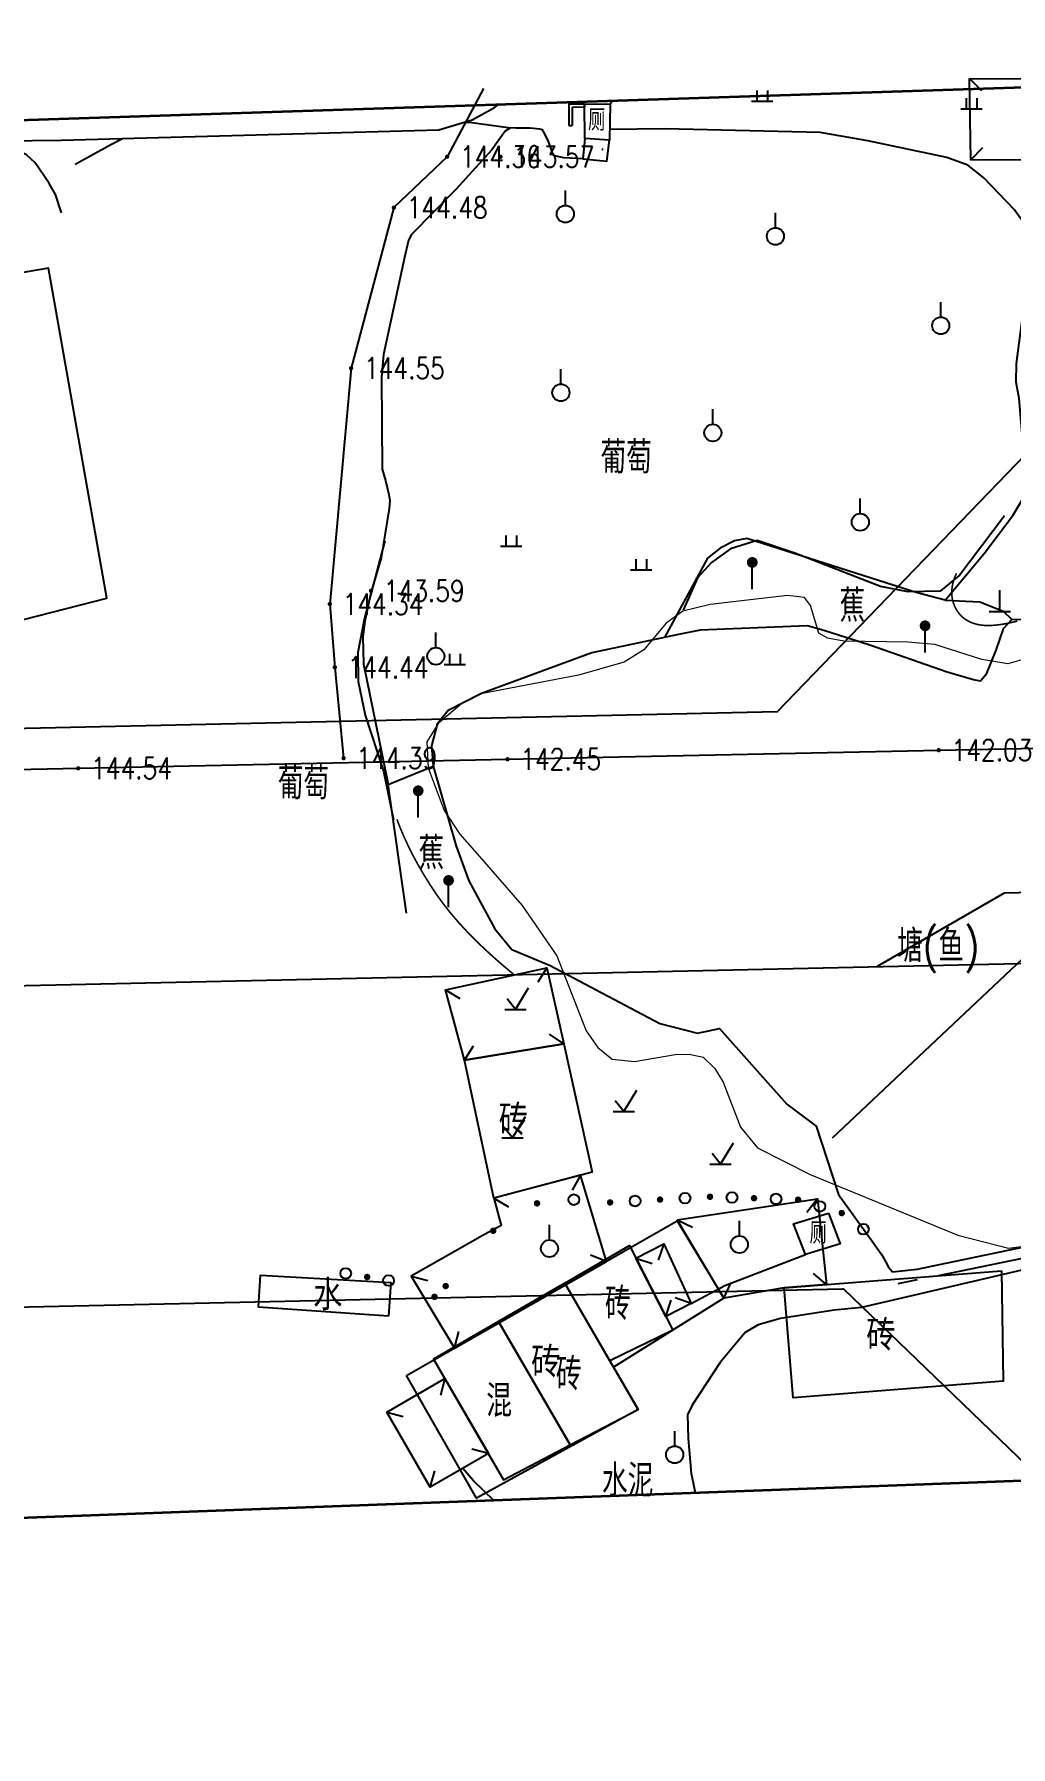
# Model space of a CAD drawing. Extents: x 529262 to 576451, y 2694391 to 2717535.
# Drawn here: x 564681 to 564726.5, y 2709312.5 to 2709392.4 of the extents above; entities that cross this region are included whole.
import ezdxf
from ezdxf.enums import TextEntityAlignment as Align
from ezdxf.xclip import XClip

# ---------------------------------------------------------------- set-up
doc = ezdxf.new("R2010")
doc.units = 0
doc.header["$XCLIPFRAME"] = 0
doc.linetypes.add('ACAD_ISO12W100', pattern=[22, 12, -3, 0.5, -3, 0.5, -3])
doc.linetypes.add('X3', pattern=[5, 4, -1])
doc.layers.add('ASSIST', color=7, linetype='Continuous', plot=False)
for name, color, linetype in [('DGX', 8, 'Continuous'), ('DLDW', 8, 'Continuous'), ('DLSS', 4, 'Continuous'), ('DMTZ', 8, 'Continuous'), ('GCD', 8, 'Continuous'), ('JMD', 8, 'Continuous'), ('pp-bz-zb', 7, 'Continuous'), ('PP-COM', 7, 'Continuous'), ('RD-中线', 40, 'Continuous'), ('RD-红线', 7, 'Continuous'), ('ZBTZ', 8, 'Continuous'), ('ZJ', 7, 'Continuous'), ('污水管径标注_W10-', 202, 'Continuous')]:
    doc.layers.add(name, color=color, linetype=linetype)
doc.layers.add('SXSS', color=5, linetype='Continuous', lineweight=0)
doc.layers.add('控制界线1', color=30, linetype='ACAD_ISO12W100', lineweight=35)
doc.styles.add('HZ', font='rs.shx', dxfattribs={"width": 0.8, "bigfont": 'hztxt.shx'})
doc.styles.add('宋体', font='', dxfattribs={"width": 0.75})
doc.styles.get('宋体').set_extended_font_data('SimSun')
doc.linetypes.add('10421', pattern='A,2,[150,AAA.SHX,S=0.5,R=0,X=0,Y=0.5],1e-11', length=2)
doc.linetypes.add('10422', pattern='A,0.75,[150,AAA.SHX,S=0.5,R=0,X=0,Y=0.5],1.5,[177,AAA.SHX,S=1,R=0,X=0,Y=0.4],0.75', length=3)
doc.linetypes.add('1161', pattern='A,0,[149,AAA.SHX,S=0.15,R=0,X=0,Y=0],-1.6', length=1.6)

# ---------------------------------------------------------------- blocks, each defined once
blk = doc.blocks.new('A$C19FD0107')
at = {"layer": 'RD-中线', "color": 8, "linetype": 'Continuous', "flags": 128}
blk.add_lwpolyline([(-5924.006, 14966.572), (-6250.714, 14958.895), (-6608.765, 14950.957)], dxfattribs=at)
at = {"layer": 'RD-红线', "color": 8}
for points in [[(-6282.344, 14970.197), (-6264.745, 14988.451, 0.411931)], [(-6260.841, 14925.522), (-6279.238, 14943.259, 0.4165)]]:
    blk.add_lwpolyline(points, format="xyb", dxfattribs=at)
at = {"layer": 'RD-红线', "color": 8, "linetype": 'Continuous', "flags": 128}
blk.add_lwpolyline([(-6282.344, 14970.197), (-6564.33, 14963.945)], dxfattribs=at)
at = {"layer": 'RD-红线', "color": 8}
blk.add_lwpolyline([(-6279.238, 14943.259), (-6279.29, 14943.258), (-6329.226, 14942.151)], dxfattribs=at)
blk = doc.blocks.new('gc125')
at = {"color": 8}
blk.add_line((0, 0.8), (0, 2.2), dxfattribs=at)
blk.add_circle((0, 0), 0.8, dxfattribs=at)
blk = doc.blocks.new('gc123')
at = {"color": 8}
for p, q in [((0, 0), (1.2, 2)), ((-1, 0), (1, 0)), ((0, 0), (-0.8, 1))]:
    blk.add_line(p, q, dxfattribs=at)
blk = doc.blocks.new('gc119')
at = {"color": 8}
for p, q in [((-1, 0), (1, 0)), ((-0.5, 1), (-0.5, 0)), ((0.5, 1), (0.5, 0))]:
    blk.add_line(p, q, dxfattribs=at)
blk = doc.blocks.new('gc165')
at = {"color": 8}
blk.add_line((0, 0), (0, 2), dxfattribs=at)
at = {"color": 8, "const_width": 0.5}
blk.add_lwpolyline([(-0.25, 2.5, 1), (0.25, 2.5, 1)], format="xyb", close=True, dxfattribs=at)
blk = doc.blocks.new('gc170')
at = {"color": 8, "linetype": 'Continuous'}
blk.add_circle((0, 0), 0.5, dxfattribs=at)
blk = doc.blocks.new('GC200')
at = {"linetype": 'Continuous', "const_width": 0.2, "flags": 128}
blk.add_lwpolyline([(-0.1, 0, 1), (0.1, 0, 1)], format="xyb", close=True, dxfattribs=at)
blk = doc.blocks.new('gc111')
for p, q in [((0, 0), (0, 2)), ((-1, 0), (1, 0))]:
    blk.add_line(p, q)

msp = doc.modelspace()

# ---------------------------------------------------------------- hatches: boundary and pattern name
at = {"layer": 'DLDW', "linetype": 'Continuous'}
h = msp.add_hatch(dxfattribs=at)
h.set_pattern_fill('1061', color=252, scale=0.5, style=0)
h.set_pattern_definition([(0, (114.99765, 2.56804), (0.5, 0.5), [0, -1]), (0, (115.49765, 3.06804), (0.5, 0.5), [0, -1])])
h.paths.add_polyline_path([(564706.673, 2709387.567), (564706.584, 2709386.613), (564707.7, 2709386.51), (564707.833, 2709387.48)])

# ---------------------------------------------------------------- linework, layer by layer
at = {"layer": 'ASSIST', "color": 252, "linetype": 'Continuous', "flags": 128}
msp.add_lwpolyline([(564718.232, 2709340.933), (564754.497, 2709375.095)], dxfattribs=at)
msp.add_lwpolyline([(564718.232, 2709340.933), (564754.497, 2709375.095)], dxfattribs=at)
at = {"layer": 'DGX', "color": 252, "linetype": 'Continuous', "const_width": 0.075, "flags": 128}
for points in [[(564724.012, 2709367.274), (564723.922, 2709367.057), (564723.856, 2709366.845), (564723.812, 2709366.64), (564723.792, 2709366.439), (564723.796, 2709366.244), (564723.823, 2709366.055), (564723.873, 2709365.871), (564723.947, 2709365.693), (564724.039, 2709365.526), (564724.148, 2709365.378), (564724.272, 2709365.246), (564724.412, 2709365.133), (564724.567, 2709365.038), (564724.737, 2709364.96), (564724.923, 2709364.9), (564725.125, 2709364.858), (564725.347, 2709364.835), (564725.595, 2709364.834), (564725.87, 2709364.854), (564726.17, 2709364.894), (564726.497, 2709364.956), (564726.849, 2709365.04)], [(564703.345, 2709348.562), (564702.773, 2709349.043), (564702.236, 2709349.519), (564701.735, 2709349.99), (564701.269, 2709350.456), (564700.84, 2709350.917), (564700.446, 2709351.374), (564700.088, 2709351.826), (564699.765, 2709352.272), (564699.469, 2709352.716), (564699.192, 2709353.159), (564698.933, 2709353.6), (564698.692, 2709354.041), (564698.469, 2709354.48), (564698.264, 2709354.918), (564698.077, 2709355.354), (564697.909, 2709355.79)]]:
    msp.add_lwpolyline(points, dxfattribs=at)
at = {"layer": 'DLDW', "color": 252, "linetype": 'Continuous', "flags": 128}
for points, elevation in [([(564706.662, 2709389.168), (564707.863, 2709389.176), (564707.833, 2709387.48), (564706.673, 2709387.567)], 144.279), ([(564706.673, 2709387.567), (564706.584, 2709386.613), (564707.7, 2709386.51), (564707.833, 2709387.48)], 144.413), ([(564718.035, 2709337.412), (564718.592, 2709335.984), (564716.971, 2709335.485), (564716.414, 2709336.913)], 144.348)]:
    msp.add_lwpolyline(points, close=True, dxfattribs=dict(at, elevation=elevation))
at = {"layer": 'DLDW', "color": 252, "linetype": '1161', "elevation": 144.023, "flags": 128}
msp.add_lwpolyline([(564723.483, 2709366.013), (564725.104, 2709365.937), (564726.198, 2709365.509), (564726.592, 2709365.108)], dxfattribs=at)
at = {"layer": 'DLDW', "color": 252, "linetype": '10421', "flags": 128}
msp.add_lwpolyline([(564697.515, 2709332.608), (564691.446, 2709333.031), (564691.55, 2709334.522), (564697.624, 2709334.167)], close=True, dxfattribs=at)
at = {"layer": 'DLSS', "linetype": 'Continuous'}
msp.add_lwpolyline([(564672.944, 2709386.082), (564677.805, 2709387.222), (564679.551, 2709387.446), (564682.238, 2709387.489), (564699.868, 2709387.962), (564701.413, 2709388.437), (564702.46, 2709389.003), (564702.685, 2709389.158)], dxfattribs=at)
at = {"layer": 'DLSS', "linetype": 'X3'}
msp.add_lwpolyline([(564755.6, 2709346.009), (564754.958, 2709344.676), (564754.167, 2709343.434), (564753.123, 2709342.265), (564752.217, 2709341.428), (564739.065, 2709336.603), (564737.518, 2709336.366), (564731.982, 2709336.285), (564721.282, 2709334.109)], dxfattribs=at)
at = {"layer": 'DMTZ', "linetype": '10421', "flags": 128}
for points, elevation in [([(564701.954, 2709389.896), (564700.251, 2709386.712), (564697.766, 2709384.336), (564695.771, 2709376.841), (564694.777, 2709365.834), (564695.01, 2709362.881), (564695.423, 2709358.646)], 24.551), ([(564723.483, 2709366.013), (564725.311, 2709368.196), (564726.639, 2709369.966), (564727.157, 2709370.824), (564727.222, 2709372.12), (564726.934, 2709375.431), (564726.794, 2709376.192), (564726.817, 2709377.066), (564727.1, 2709379.192), (564727.195, 2709380.539), (564727.258, 2709380.999), (564727.388, 2709381.945), (564727.388, 2709382.926), (564727.288, 2709383.431), (564726.711, 2709384.244), (564725.291, 2709385.732), (564724.542, 2709386.311), (564723.567, 2709386.679), (564719.881, 2709387.456), (564717.653, 2709387.843), (564710.425, 2709388.01), (564707.842, 2709387.982)], 144.023), ([(564740.343, 2709361.57), (564739.022, 2709361.933), (564736.24, 2709363.098), (564733.457, 2709363.972), (564732.933, 2709364.124), (564729.703, 2709364.91), (564727.891, 2709365.072), (564726.592, 2709365.108), (564726.187, 2709364.681), (564725.842, 2709363.689), (564725.385, 2709362.527), (564725.137, 2709362.232), (564724.805, 2709362.304), (564723.579, 2709362.66), (564719.924, 2709363.931), (564717.824, 2709364.605), (564717.07, 2709364.817), (564712.058, 2709364.619), (564711.042, 2709364.415), (564706.996, 2709363.564), (564701.857, 2709361.664), (564700.3, 2709360.875), (564699.79, 2709360.226), (564699.515, 2709359.222), (564699.6, 2709358.264), (564700.67, 2709354.535), (564701.26, 2709352.927), (564702.472, 2709350.679), (564703.265, 2709349.717), (564705.056, 2709348.97), (564710.172, 2709346.262), (564711.929, 2709345.805), (564712.961, 2709346.024), (564716.096, 2709342.494), (564717.471, 2709341.476), (564718.502, 2709338.284), (564719.669, 2709336.661), (564720.163, 2709335.988), (564720.53, 2709335.465), (564720.712, 2709335.129), (564720.838, 2709334.89), (564721.03, 2709334.674)], 144.166)]:
    msp.add_lwpolyline(points, dxfattribs=dict(at, elevation=elevation))
for points in [[(564706.584, 2709386.613), (564705.696, 2709386.667), (564705.262, 2709386.756), (564705.181, 2709386.853), (564705.117, 2709387.03), (564704.961, 2709387.462), (564704.763, 2709387.851), (564704.697, 2709387.965), (564704.572, 2709388), (564704.126, 2709388.05), (564703.453, 2709388.05), (564703.206, 2709388.054), (564702.957, 2709387.898), (564702.341, 2709387.036), (564700.651, 2709385.176), (564698.595, 2709383.08), (564698.444, 2709382.815), (564698.261, 2709382.007), (564697.28, 2709377.488), (564697.19, 2709376.421), (564697.214, 2709372.134), (564697.37, 2709371.594), (564697.537, 2709370.945), (564697.575, 2709370.66), (564697.554, 2709370.295), (564697.169, 2709367.999), (564696.687, 2709366.367), (564696.417, 2709365.032), (564696.315, 2709364.302), (564696.355, 2709363.041), (564697.499, 2709357.411)], [(564724.131, 2709367.163), (564726.255, 2709369.961)], [(564697.347, 2709368.781), (564696.39, 2709365.184), (564696.083, 2709363.578), (564696.107, 2709362.216), (564696.426, 2709360.652), (564697.282, 2709358.031), (564697.756, 2709355.768)], [(564719.577, 2709333.011), (564718.303, 2709332.881), (564715.802, 2709332.501), (564714.763, 2709332.192), (564714.156, 2709331.837), (564712.984, 2709330.444), (564711.678, 2709328.451), (564711.466, 2709328.005), (564711.501, 2709326.894), (564711.639, 2709325.266), (564711.724, 2709324.826), (564711.828, 2709324.355)]]:
    msp.add_lwpolyline(points, dxfattribs=at)
at = {"layer": 'DMTZ', "linetype": '10422', "flags": 128}
msp.add_lwpolyline([(564721.03, 2709334.674), (564722.178, 2709334.801), (564731.791, 2709336.803), (564732.689, 2709336.981), (564738.206, 2709337.151), (564738.977, 2709337.282), (564744.303, 2709338.761), (564745.414, 2709339.461), (564747.075, 2709340.781), (564747.638, 2709341.051), (564748.946, 2709341.69), (564752.082, 2709342.763), (564752.397, 2709342.994), (564754.802, 2709346.547)], dxfattribs=at)
at = {"layer": 'DMTZ', "linetype": '10422', "elevation": 143.645, "flags": 128}
msp.add_lwpolyline([(564737.08, 2709325.295), (564738.143, 2709326.72), (564737.831, 2709335.879), (564735.99, 2709335.916), (564732.766, 2709335.882), (564732.102, 2709335.898), (564731.699, 2709335.805), (564727.584, 2709334.876), (564721.531, 2709333.452), (564719.577, 2709333.011)], dxfattribs=at)
at = {"layer": 'JMD', "linetype": 'Continuous'}
for p, q in [((564724.613, 2709390.367), (564725.181, 2709389.804)), ((564706.662, 2709389.168), (564706.663, 2709389.018)), ((564705.933, 2709388.168), (564706.083, 2709388.168)), ((564724.676, 2709386.569), (564725.239, 2709387.137)), ((564710.361, 2709335.977), (564710.099, 2709335.221)), ((564709.059, 2709335.31), (564709.82, 2709335.065)), ((564711.641, 2709333.199), (564710.885, 2709333.46)), ((564710.452, 2709332.59), (564710.698, 2709333.352)), ((564700.145, 2709329.694), (564699.939, 2709328.921)), ((564697.432, 2709328.12), (564698.205, 2709327.915)), ((564702.178, 2709326.19), (564701.405, 2709326.395)), ((564699.465, 2709324.616), (564699.67, 2709325.389))]:
    msp.add_line(p, q, dxfattribs=at)
at = {"layer": 'JMD', "linetype": 'Continuous', "flags": 128}
for points in [[(564724.613, 2709390.367), (564727.196, 2709390.348), (564727.259, 2709386.55), (564724.676, 2709386.569)], [(564671.116, 2709380.003), (564672.221, 2709363.555), (564675.303, 2709363.788), (564684.376, 2709366.113), (564681.655, 2709381.516), (564676.192, 2709380.573)], [(564701.054, 2709344.55), (564700.168, 2709347.838), (564704.91, 2709348.863), (564705.694, 2709345.311)], [(564702.428, 2709338.112), (564701.054, 2709344.55), (564705.694, 2709345.311), (564707.015, 2709339.323)], [(564707.679, 2709335.16), (564706.471, 2709339.18), (564702.428, 2709338.112), (564702.773, 2709336.829), (564701.989, 2709336.422), (564698.572, 2709334.477), (564700.592, 2709331.115)], [(564710.978, 2709337.097), (564717.528, 2709338.075), (564717.955, 2709334.078), (564715.979, 2709333.921), (564713.159, 2709333.446)], [(564698.349, 2709329.834), (564710.988, 2709337.048), (564713.159, 2709333.446), (564708.018, 2709330.222), (564709.167, 2709328.243), (564701.618, 2709324.106)], [(564705.739, 2709334.151), (564708.756, 2709335.902), (564710.779, 2709331.953), (564707.845, 2709330.521)], [(564726.12, 2709334.726), (564726.192, 2709329.563), (564716.387, 2709328.785), (564715.979, 2709333.921)], [(564705.988, 2709326.6), (564709.167, 2709328.243), (564705.739, 2709334.151), (564702.647, 2709332.358)], [(564705.988, 2709326.6), (564702.647, 2709332.358), (564699.619, 2709330.601), (564702.885, 2709324.972)]]:
    msp.add_lwpolyline(points, close=True, dxfattribs=at)
for points in [[(564706.662, 2709389.168), (564705.934, 2709389.163), (564705.933, 2709388.168)], [(564706.663, 2709389.018), (564706.083, 2709389.014), (564706.083, 2709388.168)]]:
    msp.add_lwpolyline(points, dxfattribs=at)
at = {"layer": 'JMD', "linetype": 'Continuous'}
for points in [[(564704.91, 2709348.863), (564704.478, 2709348.19)], [(564700.168, 2709347.838), (564700.851, 2709347.422)], [(564705.694, 2709345.311), (564705.031, 2709345.76)], [(564701.054, 2709344.55), (564701.487, 2709345.222)], [(564706.471, 2709339.18), (564706.08, 2709338.481)], [(564702.428, 2709338.112), (564703.12, 2709337.711)], [(564717.528, 2709338.075), (564717.038, 2709337.442)], [(564710.978, 2709337.097), (564711.701, 2709336.755)], [(564707.679, 2709335.16), (564706.936, 2709335.456)], [(564698.572, 2709334.477), (564699.346, 2709334.274)], [(564717.955, 2709334.078), (564717.339, 2709334.589)], [(564713.159, 2709333.446), (564713.495, 2709334.172)], [(564700.592, 2709331.115), (564700.794, 2709331.889)]]:
    msp.add_lwpolyline(points, dxfattribs=at)
at = {"layer": 'JMD', "linetype": 'Continuous', "elevation": 143.739}
msp.add_lwpolyline([(564709.059, 2709335.31), (564710.361, 2709335.977), (564711.641, 2709333.199), (564710.452, 2709332.59)], close=True, dxfattribs=at)
at = {"layer": 'JMD', "linetype": 'Continuous'}
msp.add_lwpolyline([(564702.178, 2709326.19), (564699.465, 2709324.616), (564697.432, 2709328.12), (564700.145, 2709329.694)], close=True, dxfattribs=at)
at = {"layer": 'pp-bz-zb', "color": 252, "linetype": 'Continuous'}
msp.add_lwpolyline([(564720.325, 2709348.935), (564726.261, 2709352.357), (564740.99, 2709352.699)], dxfattribs=at)
at = {"layer": 'SXSS', "color": 8, "linetype": '10421', "flags": 128}
msp.add_lwpolyline([(564726.447, 2709335.783), (564726.447, 2709335.783), (564729.555, 2709336.174), (564735.936, 2709337.248), (564738.632, 2709337.886), (564738.632, 2709337.886), (564745.025, 2709340.653), (564750.643, 2709342.837), (564751.84, 2709343.505), (564754.736, 2709348.439), (564754.687, 2709348.433), (564757.657, 2709353.855), (564758.045, 2709354.913), (564758.045, 2709354.913), (564757.596, 2709355.368), (564756.927, 2709355.611), (564752.309, 2709356.292), (564749.842, 2709357.01), (564748.201, 2709358.023), (564745.357, 2709361.193), (564743.915, 2709362.118), (564743.915, 2709362.118), (564741.99, 2709362.489), (564738.388, 2709362.772), (564735.994, 2709363.204), (564731.481, 2709364.414), (564730.644, 2709364.564), (564729.76, 2709364.552), (564728.785, 2709364.176), (564727.396, 2709363.323), (564726.407, 2709363.044), (564726.407, 2709363.044), (564725.189, 2709363.241), (564722.996, 2709363.947), (564721.741, 2709364.06), (564718.751, 2709364.105), (564717.991, 2709364.245), (564717.588, 2709364.473), (564717.588, 2709364.473), (564717.206, 2709365.775), (564716.929, 2709366.147), (564716.137, 2709366.238), (564712.525, 2709365.821), (564711.24, 2709365.509), (564710.47, 2709364.94), (564709.433, 2709363.707), (564708.512, 2709363.127), (564706.378, 2709362.511), (564701.747, 2709361.623), (564701.017, 2709361.254), (564699.849, 2709360.273), (564699.307, 2709359.402), (564699.364, 2709358.186), (564700.115, 2709356.206), (564700.849, 2709355.104), (564701.867, 2709353.925), (564703.759, 2709351.769), (564705.376, 2709349.416), (564706.745, 2709345.92), (564707.284, 2709345.14), (564707.946, 2709344.597), (564708.996, 2709344.486), (564710.886, 2709344.813), (564711.544, 2709344.837), (564712.19, 2709344.685), (564712.738, 2709344.169), (564713.13, 2709343.524), (564713.944, 2709341.419), (564714.73, 2709340.458), (564717.186, 2709339.214), (564724.076, 2709336.386)], close=True, dxfattribs=at)
at = {"layer": 'ZBTZ', "linetype": '1161', "flags": 128}
for points, elevation in [([(564707.863, 2709389.176), (564707.967, 2709389.331)], 144.021), ([(564711.641, 2709333.199), (564713.202, 2709334.037), (564716.971, 2709335.485)], 143.649)]:
    msp.add_lwpolyline(points, dxfattribs=dict(at, elevation=elevation))
at = {"layer": 'ZBTZ', "linetype": '1161'}
for points in [[(564700.985, 2709388.305), (564701.295, 2709388.322), (564703.206, 2709388.054)], [(564682.894, 2709386.37), (564684.591, 2709387.292), (564685.101, 2709387.566)]]:
    msp.add_lwpolyline(points, dxfattribs=at)
at = {"layer": 'ZBTZ', "linetype": 'Continuous', "elevation": 144.867, "flags": 128}
msp.add_lwpolyline([(564682.26, 2709384.09), (564681.986, 2709384.945), (564681.671, 2709385.5), (564681.025, 2709386.421), (564680.63, 2709386.8), (564680.22, 2709387.002), (564678.43, 2709387.046), (564676.428, 2709386.533), (564673.689, 2709385.909), (564667.626, 2709384.13), (564661.05, 2709382.824)], dxfattribs=at)
at = {"layer": 'ZBTZ', "linetype": 'Continuous'}
for points in [[(564723.483, 2709366.013), (564722.174, 2709366.356), (564714.232, 2709368.895), (564713.653, 2709368.791), (564712.995, 2709368.449), (564712.391, 2709367.973), (564710.391, 2709364.278)], [(564698.357, 2709351.416), (564697.499, 2709357.411)]]:
    msp.add_lwpolyline(points, dxfattribs=at)
at = {"layer": 'ZBTZ', "flags": 128}
msp.add_lwpolyline([(564724.131, 2709367.163), (564723.253, 2709366.439), (564721.76, 2709366.399), (564720.461, 2709366.653), (564716.474, 2709368.215), (564714.714, 2709368.794), (564713.478, 2709368.418), (564712.592, 2709367.779), (564711.937, 2709367.061), (564711.27, 2709365.549)], dxfattribs=at)
at = {"layer": 'ZBTZ', "linetype": 'Continuous', "flags": 128}
msp.add_lwpolyline([(564697.499, 2709357.411), (564699.6, 2709358.264)], dxfattribs=at)
at = {"layer": 'ZBTZ', "linetype": '1161', "flags": 128}
msp.add_lwpolyline([(564702.434, 2709324.006), (564701.478, 2709324.921), (564700.98, 2709325.495)], dxfattribs=at)
at = {"layer": '控制界线1', "color": 252, "linetype": 'Continuous', "flags": 128}
msp.add_lwpolyline([(564395.261, 2709379.068), (565147.729, 2709403.763), (565152.04, 2709340.742), (564393.606, 2709312.51)], close=True, dxfattribs=at)
at = {"layer": '污水管径标注_W10-'}
msp.add_lwpolyline([(564663.23, 2709357.761), (564683.054, 2709358.175), (564703.05, 2709358.592), (564723.217, 2709359.013), (564743.041, 2709359.427), (564763.037, 2709359.844), (564783.204, 2709360.265), (564803.028, 2709360.679), (564823.024, 2709361.096), (564843.191, 2709361.517), (564863.015, 2709361.931), (564883.011, 2709362.349), (564903.178, 2709362.769), (564923.002, 2709363.183), (564942.998, 2709363.601), (564963.165, 2709364.022), (564982.989, 2709364.435), (565002.985, 2709364.853), (565023.152, 2709365.274), (565042.976, 2709365.688), (565062.972, 2709366.105), (565083.138, 2709366.526)], dxfattribs=at)

# ---------------------------------------------------------------- block references
at = {"layer": 'DLDW', "color": 252, "linetype": 'Continuous', "xscale": 0.5, "yscale": 0.5}
msp.add_blockref('gc111', (564726.034, 2709365.485), dxfattribs=at)
at = {"layer": 'GCD', "linetype": 'Continuous'}
ref = msp.add_blockref('GC200', (564700.251, 2709386.712, 144.358), dxfattribs=dict(at, xscale=0.5, yscale=0.5, zscale=0.5))
ref.add_attrib('height', '144.36', dxfattribs={"linetype": 'Continuous', "height": 1, "style": 'HZ', "width": 0.8}).set_placement((564700.851, 2709386.712, 144.358), align=Align.MIDDLE_LEFT)
ref = msp.add_blockref('GC200', (564702.742, 2709386.709, 143.572), dxfattribs=dict(at, xscale=0.5, yscale=0.5, zscale=0.5))
ref.add_attrib('height', '143.57', dxfattribs={"linetype": 'Continuous', "height": 1, "style": 'HZ', "width": 0.8}).set_placement((564703.342, 2709386.709, 143.572), align=Align.MIDDLE_LEFT)
ref = msp.add_blockref('GC200', (564697.766, 2709384.336, 144.475), dxfattribs=dict(at, xscale=0.5, yscale=0.5, zscale=0.5))
ref.add_attrib('height', '144.48', dxfattribs={"linetype": 'Continuous', "height": 1, "style": 'HZ', "width": 0.8}).set_placement((564698.366, 2709384.336, 144.475), align=Align.MIDDLE_LEFT)
ref = msp.add_blockref('GC200', (564695.771, 2709376.841, 144.545), dxfattribs=dict(at, xscale=0.5, yscale=0.5, zscale=0.5))
ref.add_attrib('height', '144.55', dxfattribs={"linetype": 'Continuous', "height": 1, "style": 'HZ', "width": 0.8}).set_placement((564696.371, 2709376.841, 144.545), align=Align.MIDDLE_LEFT)
ref = msp.add_blockref('GC200', (564694.777, 2709365.834, 144.339), dxfattribs=dict(at, xscale=0.5, yscale=0.5, zscale=0.5))
ref.add_attrib('height', '144.34', dxfattribs={"linetype": 'Continuous', "height": 1, "style": 'HZ', "width": 0.8}).set_placement((564695.377, 2709365.834, 144.339), align=Align.MIDDLE_LEFT)
ref = msp.add_blockref('GC200', (564696.698, 2709366.453, 143.59), dxfattribs=dict(at, xscale=0.5, yscale=0.5, zscale=0.5))
ref.add_attrib('height', '143.59', dxfattribs={"linetype": 'Continuous', "height": 1, "style": 'HZ', "width": 0.8}).set_placement((564697.298, 2709366.453, 143.59), align=Align.MIDDLE_LEFT)
ref = msp.add_blockref('GC200', (564695.01, 2709362.881, 144.435), dxfattribs=dict(at, xscale=0.5, yscale=0.5, zscale=0.5))
ref.add_attrib('height', '144.44', dxfattribs={"linetype": 'Continuous', "height": 1, "style": 'HZ', "width": 0.8}).set_placement((564695.61, 2709362.881, 144.435), align=Align.MIDDLE_LEFT)
ref = msp.add_blockref('GC200', (564695.423, 2709358.646, 144.393), dxfattribs=dict(at, xscale=0.5, yscale=0.5, zscale=0.5))
ref.add_attrib('height', '144.39', dxfattribs={"linetype": 'Continuous', "height": 1, "style": 'HZ', "width": 0.8}).set_placement((564696.023, 2709358.646, 144.393), align=Align.MIDDLE_LEFT)
ref = msp.add_blockref('GC200', (564703.066, 2709358.593, 142.45), dxfattribs=dict(at, xscale=0.5, yscale=0.5, zscale=0.5))
ref.add_attrib('height', '142.45', dxfattribs={"linetype": 'Continuous', "height": 1, "style": 'HZ', "width": 0.8}).set_placement((564703.666, 2709358.593, 142.45), align=Align.MIDDLE_LEFT)
ref = msp.add_blockref('GC200', (564723.184, 2709359.015, 142.03), dxfattribs=dict(at, xscale=0.5, yscale=0.5, zscale=0.5))
ref.add_attrib('height', '142.03', dxfattribs={"linetype": 'Continuous', "height": 1, "style": 'HZ', "width": 0.8}).set_placement((564723.784, 2709359.015, 142.03), align=Align.MIDDLE_LEFT)
ref = msp.add_blockref('GC200', (564683.041, 2709358.171, 144.544), dxfattribs=dict(at, xscale=0.5, yscale=0.5, zscale=0.5))
ref.add_attrib('height', '144.54', dxfattribs={"linetype": 'Continuous', "height": 1, "style": 'HZ', "width": 0.8}).set_placement((564683.641, 2709358.171, 144.544), align=Align.MIDDLE_LEFT)
at = {"layer": 'JMD', "linetype": 'Continuous'}
for name, p, xscale, yscale, zscale, rotation in [('gc170', (564706.165, 2709338.041), 0.4999999999905054, 0.4999999999905054, 0.4999999999905054, 355.6377923806243), ('gc170', (564709.019, 2709337.978), 0.4999999999911672, 0.4999999999911672, 0.4999999999911672, 3.227236663937474), ('gc170', (564711.349, 2709338.109), 0.4999999999911672, 0.4999999999911672, 0.4999999999911672, 3.227236663937474), ('GC200', (564712.513, 2709338.175), 0.7500000000229337, 0.7500000000229337, 0.7500000000229337, 358.1036197303928), ('gc170', (564713.541, 2709338.141), 0.4999999999765052, 0.4999999999765052, 0.4999999999765052, 358.1036197302457), ('GC200', (564714.568, 2709338.107), 0.7500000000229337, 0.7500000000229337, 0.7500000000229337, 358.1036197303928), ('gc170', (564715.596, 2709338.073), 0.4999999999765052, 0.4999999999765052, 0.4999999999765052, 358.1036197302457), ('GC200', (564704.447, 2709337.868), 0.7500000000423509, 0.7500000000423509, 0.7500000000423509, 5.745479771408549), ('GC200', (564707.854, 2709337.912), 0.7499999999867509, 0.7499999999867509, 0.7499999999867509, 3.227236663937474), ('GC200', (564710.184, 2709338.043), 0.7499999999867509, 0.7499999999867509, 0.7499999999867509, 3.227236663937474), ('GC200', (564716.623, 2709338.039), 0.7499999999988697, 0.7499999999988697, 0.7499999999988697, 342.9655905136444), ('gc170', (564717.641, 2709337.727), 0.4999999999166725, 0.4999999999166725, 0.4999999999166725, 342.9655905293484), ('GC200', (564718.66, 2709337.415), 0.7500000000473558, 0.7500000000473558, 0.7500000000473558, 323.2669694914658), ('GC200', (564702.404, 2709336.59), 0.7500000000280567, 0.7500000000280567, 0.7500000000280567, 33.99445445484671), ('gc170', (564719.669, 2709336.661), 0.4999999999693713, 0.4999999999693713, 0.4999999999693713, 323.2669694861468), ('gc170', (564695.52, 2709334.6), 0.4999999999915394, 0.4999999999915394, 0.4999999999915394, 350.4781239726), ('GC200', (564696.521, 2709334.432), 0.7500000000643406, 0.7500000000643406, 0.7500000000643406, 350.4781239375162), ('gc170', (564697.521, 2709334.264), 0.4999999999915394, 0.4999999999915394, 0.4999999999915394, 350.4781239726), ('GC200', (564699.66, 2709333.505), 0.7499999999600585, 0.7499999999600585, 0.7499999999600585, 316.0332787672689), ('GC200', (564700.183, 2709334.006), 0.7500000001416492, 0.7500000001416492, 0.7500000001416492, 37.30181989591149)]:
    msp.add_blockref(name, p, dxfattribs=dict(at, xscale=xscale, yscale=yscale, zscale=zscale, rotation=rotation))
at = {"layer": 'PP-COM'}
ref = msp.add_blockref('A$C19FD0107', (570997.993, 2694390.603), dxfattribs=at)
XClip(ref).set_block_clipping_path([(-9366.4383134884, 14428.6043910822), (-3328.4480743363, 17452.7484863754)])
at = {"layer": 'ZBTZ', "linetype": 'Continuous', "xscale": 0.5, "yscale": 0.5}
for name, p in [('gc119', (564714.947, 2709389.307)), ('gc119', (564724.716, 2709388.947)), ('gc125', (564705.768, 2709384.04)), ('gc125', (564715.566, 2709382.998)), ('gc125', (564723.279, 2709378.828)), ('gc125', (564705.559, 2709375.702)), ('gc125', (564712.647, 2709373.826)), ('gc125', (564719.527, 2709369.656)), ('gc119', (564703.244, 2709368.533)), ('gc119', (564709.302, 2709367.435)), ('gc165', (564714.486, 2709366.529)), ('gc165', (564722.549, 2709363.572)), ('gc125', (564699.722, 2709363.403)), ('gc119', (564700.607, 2709363.011)), ('gc165', (564698.901, 2709355.871)), ('gc165', (564700.318, 2709351.688)), ('gc123', (564703.446, 2709346.919)), ('gc123', (564708.496, 2709342.153)), ('gc123', (564703.301, 2709340.922)), ('gc123', (564713.008, 2709339.692)), ('gc125', (564705.029, 2709335.763)), ('gc125', (564713.884, 2709335.949)), ('gc125', (564710.869, 2709326.143))]:
    msp.add_blockref(name, p, dxfattribs=at)

# ---------------------------------------------------------------- texts
at = {"layer": 'DLDW', "color": 252, "linetype": 'Continuous', "style": 'HZ', "width": 0.8}
for p in [(564707.223, 2709388.448), (564717.557, 2709336.507)]:
    msp.add_text('厕', height=1, dxfattribs=at).set_placement(p, align=Align.MIDDLE)
at = {"layer": 'DLDW', "color": 252, "linetype": '10421', "style": '宋体', "width": 0.8}
msp.add_text('水', height=1.25, dxfattribs=at).set_placement((564694.681, 2709333.661), align=Align.MIDDLE)
at = {"layer": 'JMD', "linetype": 'Continuous', "width": 0.8}
for s, height, style, p in [('砖', 1.25, '宋体', (564704.021, 2709341.813)), ('砖', 1.5, 'HZ', (564708.813, 2709333.177)), ('砖', 1.25, '宋体', (564721.169, 2709331.763)), ('砖', 1.25, '宋体', (564705.536, 2709330.514)), ('砖', 1.5, 'HZ', (564706.524, 2709329.897)), ('混', 1.5, 'HZ', (564703.276, 2709328.653))]:
    msp.add_text(s, height=height, dxfattribs=dict(at, style=style)).set_placement(p, align=Align.MIDDLE_RIGHT)
at = {"layer": 'SXSS', "color": 8, "linetype": '10421', "style": 'HZ', "width": 0.8}
msp.add_text('塘(鱼)', height=1.5, dxfattribs=at).set_placement((564723.166, 2709349.767), align=Align.MIDDLE)
at = {"layer": 'ZJ', "color": 8, "linetype": 'Continuous', "style": 'HZ', "width": 0.8}
for s, p in [('葡萄', (564708.606, 2709372.755)), ('蕉', (564719.151, 2709365.831)), ('葡萄', (564693.55, 2709357.553)), ('蕉', (564699.51, 2709354.286)), ('水泥', (564708.675, 2709325.008))]:
    msp.add_text(s, height=1.5, dxfattribs=at).set_placement(p, align=Align.MIDDLE)

doc.saveas('drawing.dxf')
